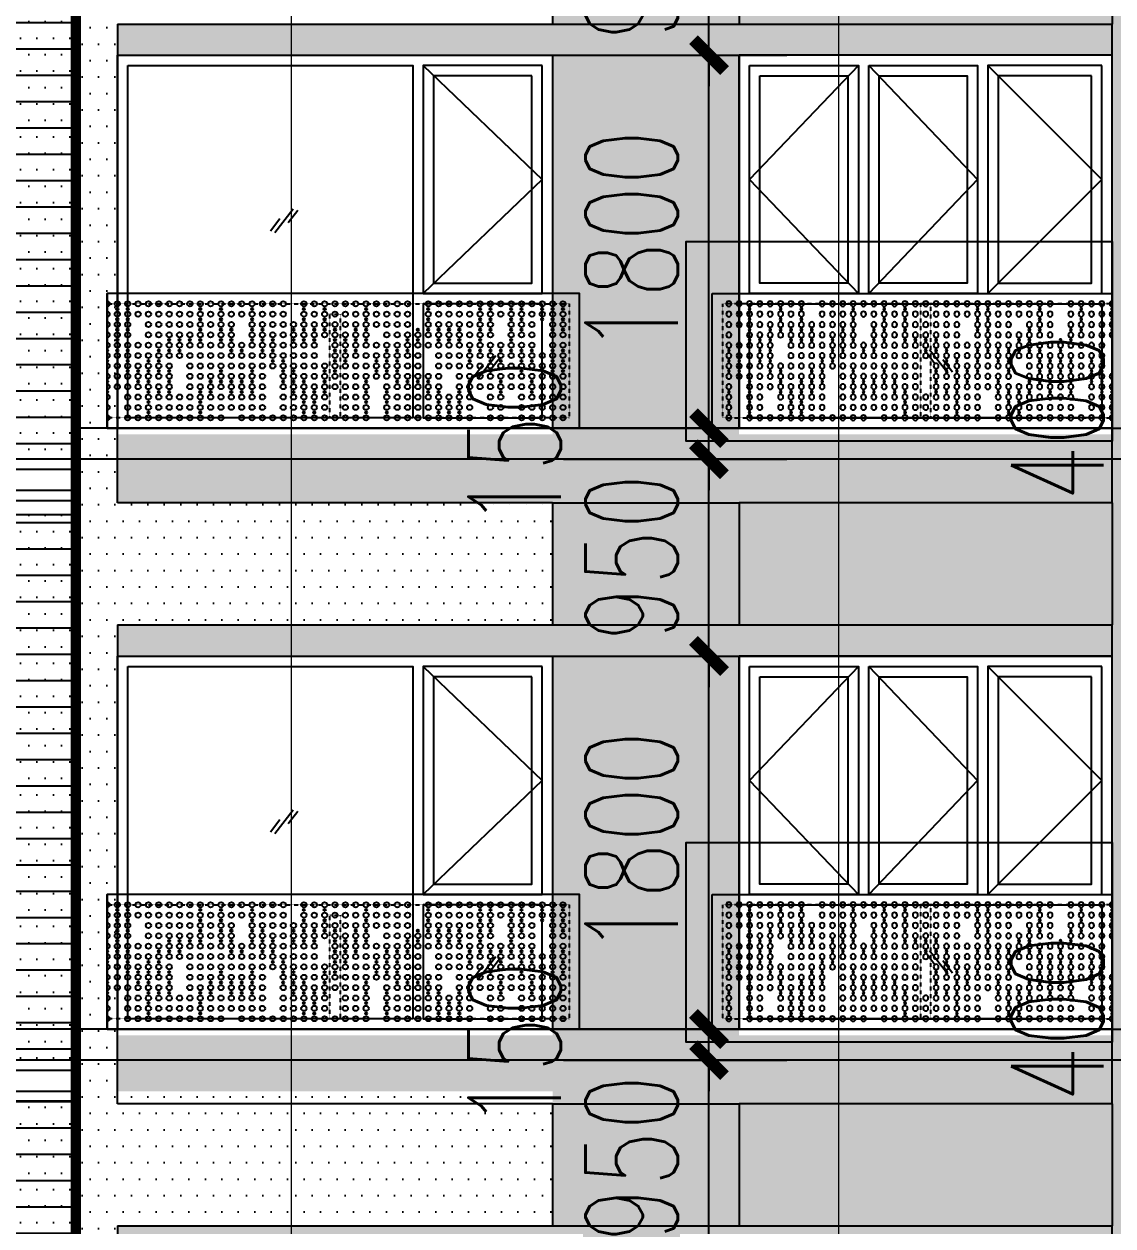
# Model space of a CAD drawing. Header units: millimetres. Extents: x 43 to 235305, y 0 to 139712.
# Drawn here: x 12810 to 18064, y 26008 to 31808 of the extents above; entities that cross this region are included whole.
import ezdxf
from ezdxf.xclip import XClip

# ---------------------------------------------------------------- set-up
doc = ezdxf.new("R2010")
doc.units = ezdxf.units.MM
doc.header["$XCLIPFRAME"] = 2
for name, pattern in [('CONTINOUS', [0]), ('DASH', [0.35, 0.25, -0.1]), ('DOTE', [2.42, 2, -0.2, 0.02, -0.2]), ('HIDDEN', [7.5, 5, -2.5])]:
    doc.linetypes.add(name, pattern=pattern)
for name, color, linetype in [('A-AXIS', 1, 'DOTE'), ('A-DRWD-DIMS', 144, 'Continuous'), ('A-ELEV-DRWD', 130, 'Continuous'), ('A-ELEV-LINE', 30, 'Continuous'), ('A-ELEV-LINE1', 33, 'Continuous'), ('A-ELEV-LINE2', 55, 'Continuous'), ('A-ELEV-OPEN', 253, 'Continuous'), ('A-ELEV-OUT2', 6, 'CONTINOUS'), ('A-ELEV-PATT', 55, 'Continuous'), ('A-ELEV-SHUT', 215, 'Continuous'), ('A-HATH', 8, 'Continuous'), ('A-HATH1', 251, 'Continuous'), ('A-WALL', 2, 'Continuous'), ('D-Hole', 8, 'HIDDEN'), ('DIM_IDEN', 3, 'Continuous'), ('Sun', 138, 'Continuous')]:
    doc.layers.add(name, color=color, linetype=linetype)
doc.styles.add('_TCH_DIM_T3', font='SIMPLEX', dxfattribs={"width": 0.705882, "bigfont": 'GBCBIG'})
doc.dimstyles.new('_TCH_ARCH&&150', dxfattribs={"dimtxt": 446.25, "dimasz": 150, "dimexe": 375, "dimexo": 450, "dimgap": 150, "dimtad": 1, "dimdec": 0, "dimzin": 0, "dimdsep": 46, "dimtxsty": '_TCH_DIM_T3', "dimblk": 'ARCHTICK', "dimcen": 0.09, "dimclrt": 7, "dimazin": 2, "dimtfac": 1, "dimtdec": 0, "dimtix": 1, "dimtmove": 2, "dimatfit": 3, "dimfxl": 1, "dimtolj": 1, "dimtzin": 0, "dimarcsym": 0})

# ---------------------------------------------------------------- blocks, each defined once
blk = doc.blocks.new('GGGG')
at = {"layer": 'A-ELEV-OPEN'}
for p, q in [((-176, -227), (0, 0)), ((-128, -96), (-220, -215)), ((-48, -132), (44, -12))]:
    blk.add_line(p, q, dxfattribs=at)
blk = doc.blocks.new('A$C26D120F1')
blk.add_circle((0, 0), 12.5)
blk = doc.blocks.new('A$C357E671F')
at = {"layer": 'D-Hole', "ltscale": 0.02}
blk.add_line((1055.1, 550), (1055.1, 150), dxfattribs=at)
at = {"layer": 'Sun'}
blk.add_lwpolyline([(2060, 600), (0, 600), (0, -50), (2060, -50)], close=True, dxfattribs=at)
at = {"layer": 'Sun', "color": 8, "linetype": 'DASH', "ltscale": 0.2}
for points in [[(50.1, 550), (2010.1, 550), (2010.1, 0), (50.1, 0)], [(1005.1, 550), (1055.1, 550), (1055.1, 0), (1005.1, 0)]]:
    blk.add_lwpolyline(points, close=True, dxfattribs=at)
at = {"layer": 'Sun'}
for centre in [(130, 525), (280, 525), (480, 525), (730, 525), (780, 525), (1130, 525), (1230, 525), (1380, 525), (1630, 525), (1730, 525), (1880, 525), (130, 475), (280, 475), (480, 475), (730, 475), (780, 475), (1130, 475), (1230, 475), (1380, 475), (1630, 475), (1730, 475), (1880, 475), (80, 425), (130, 425), (280, 425), (330, 425), (480, 425), (530, 425), (730, 425), (780, 425), (1130, 425), (1230, 425), (1280, 425), (1380, 425), (1430, 425), (1580, 425), (1630, 425), (1680, 425), (1730, 425), (1780, 425), (1880, 425), (80, 375), (330, 375), (380, 375), (530, 375), (580, 375), (730, 375), (980, 375), (1030, 375), (1080, 375), (1130, 375), (1230, 375), (1280, 375), (1380, 375), (1430, 375), (1480, 375), (1580, 375), (1630, 375), (1680, 375), (1780, 375), (1830, 375), (1880, 375), (80, 325), (380, 325), (480, 325), (530, 325), (580, 325), (630, 325), (680, 325), (730, 325), (780, 325), (930, 325), (980, 325), (1030, 325), (1280, 325), (1330, 325), (1430, 325), (1480, 325), (1780, 325), (1830, 325), (1980, 325), (80, 275), (180, 275), (230, 275), (330, 275), (380, 275), (430, 275), (480, 275), (630, 275), (680, 275), (780, 275), (880, 275), (930, 275), (1480, 275), (1530, 275), (1780, 275), (1830, 275), (1930, 275), (1980, 275), (180, 225), (180, 175), (230, 225), (230, 175), (330, 225), (330, 175), (380, 225), (430, 225), (430, 175), (480, 225), (480, 175), (530, 175), (630, 225), (680, 175), (780, 225), (830, 225), (830, 175), (880, 225), (880, 175), (930, 225), (980, 225), (980, 175), (1180, 175), (1230, 225), (1230, 175), (1280, 175), (1330, 175), (1380, 225), (1380, 175), (1530, 225), (1530, 175), (1580, 225), (1580, 175), (1630, 175), (1730, 225), (1730, 175), (1780, 225), (1880, 175), (1930, 225), (1980, 225), (130, 125), (180, 125), (330, 125), (430, 125), (530, 125), (580, 125), (630, 125), (680, 125), (880, 125), (930, 125), (980, 125), (1130, 125), (1180, 125), (1280, 125), (1330, 125), (1380, 125), (1580, 125), (1630, 125), (1680, 125), (1730, 125), (1880, 125), (1980, 125), (130, 75), (580, 75), (630, 75), (880, 75), (1130, 75), (1630, 75), (1680, 75), (1880, 75), (1980, 75), (130, 25), (580, 25), (630, 25), (880, 25), (1130, 25), (1630, 25), (1680, 25), (1880, 25), (1980, 25)]:
    blk.add_circle(centre, 5, dxfattribs=at)
for p in [(80, 550), (130, 550), (180, 550), (230, 550), (280, 550), (330, 550), (430, 550), (480, 550), (530, 550), (580, 550), (630, 550), (680, 550), (730, 550), (780, 550), (830, 550), (880, 550), (930, 550), (980, 550), (1030, 550), (1080, 550), (1130, 550), (1180, 550), (1230, 550), (1280, 550), (1330, 550), (1380, 550), (1430, 550), (1480, 550), (1530, 550), (1630, 550), (1680, 550), (1730, 550), (1780, 550), (1830, 550), (1880, 550), (1930, 550), (1980, 550), (80, 500), (130, 500), (180, 500), (230, 500), (280, 500), (330, 500), (430, 500), (480, 500), (530, 500), (580, 500), (630, 500), (680, 500), (730, 500), (780, 500), (830, 500), (880, 500), (930, 500), (980, 500), (1030, 500), (1080, 500), (1130, 500), (1180, 500), (1230, 500), (1280, 500), (1330, 500), (1380, 500), (1430, 500), (1480, 500), (1530, 500), (1630, 500), (1680, 500), (1730, 500), (1780, 500), (1830, 500), (1880, 500), (1930, 500), (1980, 500), (80, 450), (80, 400), (130, 450), (130, 400), (180, 450), (180, 400), (230, 450), (230, 400), (280, 450), (280, 400), (330, 450), (330, 400), (430, 450), (430, 400), (480, 450), (480, 400), (530, 450), (530, 400), (580, 400), (630, 450), (630, 400), (680, 450), (680, 400), (730, 450), (730, 400), (780, 450), (780, 400), (880, 450), (880, 400), (930, 450), (930, 400), (980, 450), (980, 400), (1030, 450), (1030, 400), (1080, 450), (1080, 400), (1130, 450), (1130, 400), (1180, 450), (1180, 400), (1230, 450), (1230, 400), (1280, 450), (1280, 400), (1380, 450), (1380, 400), (1430, 450), (1430, 400), (1480, 450), (1480, 400), (1530, 450), (1530, 400), (1580, 450), (1580, 400), (1630, 450), (1630, 400), (1680, 450), (1680, 400), (1730, 450), (1730, 400), (1780, 450), (1780, 400), (1830, 450), (1830, 400), (1880, 450), (1880, 400), (1930, 450), (1980, 450), (1980, 400), (80, 350), (180, 350), (230, 350), (280, 350), (330, 350), (380, 350), (430, 350), (480, 350), (530, 350), (580, 350), (630, 350), (680, 350), (730, 350), (780, 350), (830, 350), (880, 350), (930, 350), (980, 350), (1030, 350), (1080, 350), (1130, 350), (1180, 350), (1230, 350), (1280, 350), (1330, 350), (1380, 350), (1430, 350), (1480, 350), (1530, 350), (1580, 350), (1630, 350), (1680, 350), (1780, 350), (1830, 350), (1880, 350), (1930, 350), (1980, 350), (80, 300), (180, 300), (230, 300), (280, 300), (330, 300), (380, 300), (430, 300), (480, 300), (530, 300), (580, 300), (630, 300), (680, 300), (730, 300), (780, 300), (830, 300), (880, 300), (930, 300), (980, 300), (1030, 300), (1080, 300), (1130, 300), (1180, 300), (1230, 300), (1280, 300), (1330, 300), (1380, 300), (1430, 300), (1480, 300), (1530, 300), (1580, 300), (1630, 300), (1680, 300), (1780, 300), (1830, 300), (1880, 300), (1930, 300), (1980, 300), (80, 250), (180, 250), (230, 250), (280, 250), (330, 250), (380, 250), (430, 250), (480, 250), (530, 250), (630, 250), (680, 250), (730, 250), (780, 250), (830, 250), (880, 250), (930, 250), (980, 250), (1080, 250), (1130, 250), (1180, 250), (1230, 250), (1280, 250), (1330, 250), (1380, 250), (1430, 250), (1480, 250), (1530, 250), (1580, 250), (1630, 250), (1680, 250), (1730, 250), (1780, 250), (1830, 250), (1880, 250), (1930, 250), (1980, 250), (80, 200), (130, 200), (180, 200), (230, 200), (280, 200), (330, 200), (380, 200), (430, 200), (480, 200), (530, 200), (630, 200), (680, 200), (730, 200), (780, 200), (830, 200), (880, 200), (930, 200), (980, 200), (1080, 200), (1130, 200), (1180, 200), (1230, 200), (1280, 200), (1330, 200), (1380, 200), (1430, 200), (1530, 200), (1580, 200), (1630, 200), (1680, 200), (1730, 200), (1780, 200), (1830, 200), (1880, 200), (1930, 200), (1980, 200), (80, 150), (130, 150), (180, 150), (230, 150), (330, 150), (380, 150), (430, 150), (480, 150), (530, 150), (580, 150), (630, 150), (680, 150), (730, 150), (780, 150), (830, 150), (880, 150), (930, 150), (980, 150), (1080, 150), (1130, 150), (1180, 150), (1230, 150), (1280, 150), (1330, 150), (1380, 150), (1430, 150), (1530, 150), (1580, 150), (1630, 150), (1680, 150), (1730, 150), (1780, 150), (1830, 150), (1880, 150), (1980, 150), (80, 100), (80, 50), (130, 100), (130, 50), (180, 100), (180, 50), (230, 100), (230, 50), (330, 100), (330, 50), (380, 100), (380, 50), (430, 100), (430, 50), (480, 100), (480, 50), (530, 100), (530, 50), (580, 100), (580, 50), (630, 100), (630, 50), (680, 100), (680, 50), (780, 100), (780, 50), (830, 100), (830, 50), (880, 100), (880, 50), (930, 100), (930, 50), (980, 100), (980, 50), (1030, 100), (1030, 50), (1080, 100), (1080, 50), (1130, 100), (1130, 50), (1180, 100), (1180, 50), (1230, 100), (1230, 50), (1280, 100), (1280, 50), (1330, 100), (1330, 50), (1380, 100), (1380, 50), (1430, 100), (1430, 50), (1530, 100), (1530, 50), (1580, 100), (1580, 50), (1630, 100), (1630, 50), (1680, 100), (1680, 50), (1730, 100), (1730, 50), (1830, 100), (1830, 50), (1880, 100), (1880, 50), (1980, 100), (1980, 50), (80, 0), (130, 0), (180, 0), (230, 0), (280, 0), (330, 0), (380, 0), (430, 0), (480, 0), (530, 0), (580, 0), (630, 0), (680, 0), (780, 0), (830, 0), (880, 0), (930, 0), (980, 0), (1030, 0), (1080, 0), (1130, 0), (1180, 0), (1230, 0), (1330, 0), (1380, 0), (1430, 0), (1480, 0), (1530, 0), (1580, 0), (1630, 0), (1680, 0), (1730, 0), (1780, 0), (1830, 0), (1880, 0), (1980, 0)]:
    blk.add_blockref('A$C26D120F1', p, dxfattribs=at)
blk = doc.blocks.new('A$C55CC3E66')
at = {"layer": 'A-ELEV-DRWD'}
for points in [[(50, 1750), (575, 1750), (575, 650), (50, 650)], [(625, 1750), (1150, 1750), (1150, 650), (625, 650)], [(1750, 1750), (1200, 1750), (1200, 650), (1750, 650)], [(100, 1700), (525, 1700), (525, 700), (100, 700)], [(675, 1700), (1100, 1700), (1100, 700), (675, 700)], [(1700, 1700), (1250, 1700), (1250, 700), (1700, 700)], [(1445.3, 50), (50, 50), (50, 600), (1750, 600), (1750, 50), (50, 50)]]:
    blk.add_lwpolyline(points, close=True, dxfattribs=at)
at = {"layer": 'A-ELEV-LINE1'}
blk.add_lwpolyline([(1800, 1800), (0, 1800), (0, 0), (1800, 0)], close=True, dxfattribs=at)
at = {"layer": 'A-ELEV-OPEN'}
for points in [[(575, 1750), (50, 1200), (575, 650)], [(625, 1750), (1150, 1200), (625, 650)], [(1200, 1750), (1750, 1200), (1200, 650)]]:
    blk.add_lwpolyline(points, dxfattribs=at)
at = {"layer": 'A-ELEV-OPEN', "extrusion": (0, 0, -1), "xscale": 0.5, "yscale": 0.5, "zscale": -0.5}
blk.add_blockref('GGGG', (-918.8, 378.4), dxfattribs=at)
at = {"layer": 'Sun'}
ref = blk.add_blockref('A$C357E671F', (1930, 50), dxfattribs=dict(at, xscale=-1))
XClip(ref).set_block_clipping_path([(129.9999998932, -113.4941223932), (2185.24646387, 850.0000000148)])
blk = doc.blocks.new('A$C6C3206BB')
at = {"layer": 'Sun'}
blk.add_lwpolyline([(2960, 600), (0, 600), (0, -50), (2960, -50)], close=True, dxfattribs=at)
at = {"layer": 'Sun', "color": 8, "linetype": 'DASH', "ltscale": 0.2}
for points in [[(50.1, 550), (2910.1, 550), (2910.1, 0), (50.1, 0)], [(1755, 500), (1805, 500), (1805, 0), (1755, 0)]]:
    blk.add_lwpolyline(points, close=True, dxfattribs=at)
at = {"layer": 'Sun'}
for centre in [(130, 525), (280, 525), (480, 525), (730, 525), (780, 525), (1130, 525), (1230, 525), (1380, 525), (1630, 525), (1730, 525), (1930, 525), (2230, 525), (2480, 525), (2530, 525), (2630, 525), (2680, 525), (2780, 525), (2830, 525), (2880, 525), (130, 475), (280, 475), (480, 475), (730, 475), (780, 475), (1130, 475), (1230, 475), (1380, 475), (1630, 475), (1730, 475), (1930, 475), (2230, 475), (2480, 475), (2530, 475), (2630, 475), (2680, 475), (2780, 475), (2830, 475), (2880, 475), (80, 425), (130, 425), (280, 425), (330, 425), (480, 425), (530, 425), (730, 425), (780, 425), (1130, 425), (1230, 425), (1280, 425), (1380, 425), (1430, 425), (1580, 425), (1630, 425), (1680, 425), (1730, 425), (1780, 425), (1880, 425), (1930, 425), (2180, 425), (2230, 425), (2280, 425), (2330, 425), (2380, 425), (2480, 425), (2530, 425), (2630, 425), (2680, 425), (2830, 425), (2880, 425), (80, 375), (330, 375), (380, 375), (530, 375), (580, 375), (730, 375), (980, 375), (1030, 375), (1080, 375), (1130, 375), (1230, 375), (1280, 375), (1380, 375), (1430, 375), (1480, 375), (1580, 375), (1630, 375), (1680, 375), (1780, 375), (1830, 375), (1880, 375), (1930, 375), (2130, 375), (2180, 375), (2280, 375), (2330, 375), (2380, 375), (2480, 375), (2630, 375), (80, 325), (380, 325), (480, 325), (530, 325), (580, 325), (630, 325), (680, 325), (730, 325), (780, 325), (930, 325), (980, 325), (1030, 325), (1280, 325), (1330, 325), (1430, 325), (1480, 325), (1780, 325), (1830, 325), (1880, 325), (2030, 325), (2080, 325), (2130, 325), (2430, 325), (2480, 325), (2530, 325), (2580, 325), (2630, 325), (2680, 325), (2730, 325), (2830, 325), (2880, 325), (180, 275), (230, 275), (330, 275), (380, 275), (430, 275), (480, 275), (630, 275), (680, 275), (780, 275), (880, 275), (930, 275), (1480, 275), (1530, 275), (1780, 275), (1830, 275), (1980, 275), (2030, 275), (2080, 275), (2430, 275), (2530, 275), (2580, 275), (2680, 275), (2730, 275), (2830, 275), (2880, 275), (180, 225), (180, 175), (230, 225), (230, 175), (330, 225), (330, 175), (380, 225), (430, 225), (430, 175), (480, 225), (480, 175), (530, 175), (630, 225), (680, 175), (780, 225), (830, 225), (830, 175), (880, 225), (880, 175), (930, 225), (980, 225), (980, 175), (1180, 175), (1230, 225), (1230, 175), (1280, 175), (1330, 175), (1380, 225), (1380, 175), (1530, 225), (1530, 175), (1580, 225), (1580, 175), (1630, 175), (1730, 225), (1730, 175), (1780, 225), (1930, 175), (1980, 225), (2030, 225), (2080, 225), (2080, 175), (2130, 175), (2180, 175), (2230, 175), (2430, 175), (2530, 225), (2580, 175), (2680, 225), (2730, 175), (2830, 225), (2880, 225), (130, 125), (180, 125), (330, 125), (430, 125), (530, 125), (580, 125), (630, 125), (680, 125), (880, 125), (930, 125), (980, 125), (1130, 125), (1180, 125), (1280, 125), (1330, 125), (1380, 125), (1580, 125), (1630, 125), (1680, 125), (1730, 125), (1930, 125), (2030, 125), (2230, 125), (2280, 125), (2380, 125), (2430, 125), (2580, 125), (2730, 125), (130, 75), (580, 75), (630, 75), (880, 75), (1130, 75), (1630, 75), (1680, 75), (1930, 75), (2030, 75), (2280, 75), (2330, 75), (2380, 75), (130, 25), (580, 25), (630, 25), (880, 25), (1130, 25), (1630, 25), (1680, 25), (1930, 25), (2030, 25), (2280, 25), (2330, 25), (2380, 25)]:
    blk.add_circle(centre, 5, dxfattribs=at)
for p in [(80, 550), (130, 550), (180, 550), (230, 550), (280, 550), (330, 550), (430, 550), (480, 550), (530, 550), (580, 550), (630, 550), (680, 550), (730, 550), (780, 550), (830, 550), (880, 550), (930, 550), (980, 550), (1030, 550), (1080, 550), (1130, 550), (1180, 550), (1230, 550), (1280, 550), (1330, 550), (1380, 550), (1430, 550), (1480, 550), (1530, 550), (1630, 550), (1680, 550), (1730, 550), (1780, 550), (1830, 550), (1880, 550), (1930, 550), (1980, 550), (2030, 550), (2080, 550), (2130, 550), (2230, 550), (2280, 550), (2330, 550), (2380, 550), (2430, 550), (2480, 550), (2530, 550), (2580, 550), (2630, 550), (2680, 550), (2730, 550), (2780, 550), (2830, 550), (2880, 550), (80, 500), (130, 500), (180, 500), (230, 500), (280, 500), (330, 500), (430, 500), (480, 500), (530, 500), (580, 500), (630, 500), (680, 500), (730, 500), (780, 500), (830, 500), (880, 500), (930, 500), (980, 500), (1030, 500), (1080, 500), (1130, 500), (1180, 500), (1230, 500), (1280, 500), (1330, 500), (1380, 500), (1430, 500), (1480, 500), (1530, 500), (1630, 500), (1680, 500), (1730, 500), (1780, 500), (1830, 500), (1880, 500), (1930, 500), (1980, 500), (2030, 500), (2080, 500), (2130, 500), (2230, 500), (2280, 500), (2330, 500), (2380, 500), (2430, 500), (2480, 500), (2530, 500), (2580, 500), (2630, 500), (2680, 500), (2730, 500), (2780, 500), (2830, 500), (2880, 500), (80, 450), (80, 400), (130, 450), (130, 400), (180, 450), (180, 400), (230, 450), (230, 400), (280, 450), (280, 400), (330, 450), (330, 400), (430, 450), (430, 400), (480, 450), (480, 400), (530, 450), (530, 400), (580, 400), (630, 450), (630, 400), (680, 450), (680, 400), (730, 450), (730, 400), (780, 450), (780, 400), (880, 450), (880, 400), (930, 450), (930, 400), (980, 450), (980, 400), (1030, 450), (1030, 400), (1080, 450), (1080, 400), (1130, 450), (1130, 400), (1180, 450), (1180, 400), (1230, 450), (1230, 400), (1280, 450), (1280, 400), (1380, 450), (1380, 400), (1430, 450), (1430, 400), (1480, 450), (1480, 400), (1530, 450), (1530, 400), (1580, 450), (1580, 400), (1630, 450), (1630, 400), (1680, 450), (1680, 400), (1730, 450), (1730, 400), (1780, 450), (1780, 400), (1830, 450), (1830, 400), (1880, 450), (1880, 400), (1930, 450), (1930, 400), (1980, 450), (2030, 450), (2030, 400), (2080, 450), (2080, 400), (2130, 450), (2130, 400), (2180, 400), (2230, 450), (2230, 400), (2280, 450), (2280, 400), (2330, 450), (2330, 400), (2380, 450), (2380, 400), (2430, 450), (2430, 400), (2480, 450), (2480, 400), (2530, 450), (2530, 400), (2630, 450), (2630, 400), (2680, 450), (2680, 400), (2730, 450), (2730, 400), (2830, 450), (2830, 400), (2880, 450), (2880, 400), (80, 350), (180, 350), (230, 350), (280, 350), (330, 350), (380, 350), (430, 350), (480, 350), (530, 350), (580, 350), (630, 350), (680, 350), (730, 350), (780, 350), (830, 350), (880, 350), (930, 350), (980, 350), (1030, 350), (1080, 350), (1130, 350), (1180, 350), (1230, 350), (1280, 350), (1330, 350), (1380, 350), (1430, 350), (1480, 350), (1530, 350), (1580, 350), (1630, 350), (1680, 350), (1780, 350), (1830, 350), (1880, 350), (1930, 350), (1980, 350), (2030, 350), (2080, 350), (2130, 350), (2180, 350), (2230, 350), (2280, 350), (2330, 350), (2380, 350), (2430, 350), (2480, 350), (2530, 350), (2580, 350), (2630, 350), (2680, 350), (2730, 350), (2830, 350), (2880, 350), (80, 300), (180, 300), (230, 300), (280, 300), (330, 300), (380, 300), (430, 300), (480, 300), (530, 300), (580, 300), (630, 300), (680, 300), (730, 300), (780, 300), (830, 300), (880, 300), (930, 300), (980, 300), (1030, 300), (1080, 300), (1130, 300), (1180, 300), (1230, 300), (1280, 300), (1330, 300), (1380, 300), (1430, 300), (1480, 300), (1530, 300), (1580, 300), (1630, 300), (1680, 300), (1780, 300), (1830, 300), (1880, 300), (1930, 300), (1980, 300), (2030, 300), (2080, 300), (2130, 300), (2180, 300), (2280, 300), (2330, 300), (2380, 300), (2430, 300), (2480, 300), (2530, 300), (2580, 300), (2630, 300), (2680, 300), (2730, 300), (2780, 300), (2830, 300), (2880, 300), (80, 250), (180, 250), (230, 250), (280, 250), (330, 250), (380, 250), (430, 250), (480, 250), (530, 250), (630, 250), (680, 250), (730, 250), (780, 250), (830, 250), (880, 250), (930, 250), (980, 250), (1080, 250), (1130, 250), (1180, 250), (1230, 250), (1280, 250), (1330, 250), (1380, 250), (1430, 250), (1480, 250), (1530, 250), (1580, 250), (1630, 250), (1680, 250), (1730, 250), (1780, 250), (1830, 250), (1880, 250), (1930, 250), (1980, 250), (2030, 250), (2080, 250), (2130, 250), (2180, 250), (2280, 250), (2330, 250), (2380, 250), (2430, 250), (2480, 250), (2530, 250), (2580, 250), (2630, 250), (2680, 250), (2730, 250), (2780, 250), (2830, 250), (2880, 250), (80, 200), (130, 200), (180, 200), (230, 200), (280, 200), (330, 200), (380, 200), (430, 200), (480, 200), (530, 200), (630, 200), (680, 200), (730, 200), (780, 200), (830, 200), (880, 200), (930, 200), (980, 200), (1080, 200), (1130, 200), (1180, 200), (1230, 200), (1280, 200), (1330, 200), (1380, 200), (1430, 200), (1530, 200), (1580, 200), (1630, 200), (1680, 200), (1730, 200), (1780, 200), (1830, 200), (1880, 200), (1930, 200), (1980, 200), (2030, 200), (2080, 200), (2130, 200), (2180, 200), (2230, 200), (2280, 200), (2380, 200), (2430, 200), (2480, 200), (2530, 200), (2580, 200), (2630, 200), (2680, 200), (2730, 200), (2780, 200), (2830, 200), (2880, 200), (80, 150), (130, 150), (180, 150), (230, 150), (330, 150), (380, 150), (430, 150), (480, 150), (530, 150), (580, 150), (630, 150), (680, 150), (730, 150), (780, 150), (830, 150), (880, 150), (930, 150), (980, 150), (1080, 150), (1130, 150), (1180, 150), (1230, 150), (1280, 150), (1330, 150), (1380, 150), (1430, 150), (1530, 150), (1580, 150), (1630, 150), (1680, 150), (1730, 150), (1780, 150), (1830, 150), (1880, 150), (1930, 150), (2030, 150), (2080, 150), (2130, 150), (2180, 150), (2230, 150), (2280, 150), (2380, 150), (2430, 150), (2480, 150), (2530, 150), (2580, 150), (2630, 150), (2680, 150), (2730, 150), (2780, 150), (2830, 150), (2880, 150), (80, 100), (80, 50), (130, 100), (130, 50), (180, 100), (180, 50), (230, 100), (230, 50), (330, 100), (330, 50), (380, 100), (380, 50), (430, 100), (430, 50), (480, 100), (480, 50), (530, 100), (530, 50), (580, 100), (580, 50), (630, 100), (630, 50), (680, 100), (680, 50), (780, 100), (780, 50), (830, 100), (830, 50), (880, 100), (880, 50), (930, 100), (930, 50), (980, 100), (980, 50), (1030, 100), (1030, 50), (1080, 100), (1080, 50), (1130, 100), (1130, 50), (1180, 100), (1180, 50), (1230, 100), (1230, 50), (1280, 100), (1280, 50), (1330, 100), (1330, 50), (1380, 100), (1380, 50), (1430, 100), (1430, 50), (1530, 100), (1530, 50), (1580, 100), (1580, 50), (1630, 100), (1630, 50), (1680, 100), (1680, 50), (1730, 100), (1730, 50), (1830, 100), (1830, 50), (1880, 100), (1880, 50), (1930, 100), (1930, 50), (2030, 100), (2030, 50), (2080, 100), (2080, 50), (2130, 100), (2130, 50), (2180, 100), (2180, 50), (2230, 100), (2230, 50), (2280, 100), (2280, 50), (2330, 100), (2330, 50), (2380, 100), (2380, 50), (2430, 100), (2430, 50), (2530, 100), (2530, 50), (2580, 100), (2580, 50), (2680, 100), (2680, 50), (2730, 100), (2730, 50), (2780, 100), (2780, 50), (2830, 100), (2830, 50), (2880, 100), (2880, 50), (80, 0), (130, 0), (180, 0), (230, 0), (280, 0), (330, 0), (380, 0), (430, 0), (480, 0), (530, 0), (580, 0), (630, 0), (680, 0), (780, 0), (830, 0), (880, 0), (930, 0), (980, 0), (1030, 0), (1080, 0), (1130, 0), (1180, 0), (1230, 0), (1330, 0), (1380, 0), (1430, 0), (1480, 0), (1530, 0), (1580, 0), (1630, 0), (1680, 0), (1730, 0), (1780, 0), (1830, 0), (1880, 0), (1930, 0), (2030, 0), (2080, 0), (2130, 0), (2180, 0), (2230, 0), (2280, 0), (2330, 0), (2380, 0), (2430, 0), (2530, 0), (2580, 0), (2680, 0), (2730, 0), (2780, 0), (2830, 0), (2880, 0)]:
    blk.add_blockref('A$C26D120F1', p, dxfattribs=at)
blk = doc.blocks.new('A$C7D33379A')
at = {"layer": 'A-ELEV-PATT'}
h = blk.add_hatch(dxfattribs=at)
h.set_pattern_fill('ANSI31', color=256, scale=80, angle=135, style=0)
h.set_pattern_definition([(180, (-95821.56, 78043.16), (-2e-14, -127), [])])
h.paths.add_polyline_path([(-450, 3450), (750, 3450), (750, 750), (-450, 750)])
at = {"layer": 'A-HATH'}
h = blk.add_hatch(dxfattribs=at)
h.set_pattern_fill('DOTS', color=256, scale=50, style=0)
h.set_pattern_definition([(180, (214008.635, -339417.31), (-39.6875, 79.375), [0, -79.375])])
h.paths.add_polyline_path([(-450, 3450), (750, 3450), (750, 750), (-450, 750)])
at = {"layer": 'A-ELEV-LINE'}
blk.add_lwpolyline([(800, 700), (-1050, 700), (-1050, 600), (800, 600)], close=True, dxfattribs=at)
at = {"layer": 'A-ELEV-SHUT'}
for points in [[(-500, 3500), (800, 3500), (800, 700), (-500, 700)], [(-450, 3450), (750, 3450), (750, 750), (-450, 750)]]:
    blk.add_lwpolyline(points, close=True, dxfattribs=at)
blk = doc.blocks.new('A$C33016C81')
at = {"layer": 'A-HATH1'}
h = blk.add_hatch(dxfattribs=at)
h.set_pattern_fill('DOTS', color=256, scale=50, style=0)
h.set_pattern_definition([(7e-15, (4200, 120), (39.6875, 79.375), [0, -79.375])])
h.paths.add_polyline_path([(6500, 5590), (4400, 5590), (4400, 5920), (4200, 5920), (4200, 120), (4400, 120), (4400, 150), (4400, 1950), (4400, 2100), (6500, 2100), (6500, 2750), (4400, 2750), (4400, 3050), (4400, 4850), (4400, 5000), (6500, 5000)])
h = blk.add_hatch(dxfattribs=at)
h.set_pattern_fill('DOTS', color=256, scale=50, style=0)
h.set_pattern_definition([(7e-15, (4400, 150), (39.6875, 79.375), [0, -79.375])])
h.paths.add_polyline_path([(9200, 5920), (7400, 5920), (7400, 5950), (6500, 5950), (6500, 5920), (4400, 5920), (4400, 5590), (6500, 5590), (7400, 5590), (9200, 5590)])
h.paths.add_polyline_path([(7400, 5590), (6500, 5590), (6500, 5000), (7400, 5000)])
h.paths.add_polyline_path([(9200, 5590), (7400, 5590), (7400, 5000), (9200, 5000)])
h.paths.add_polyline_path([(9200, 5000), (7400, 5000), (6500, 5000), (4400, 5000), (4400, 4850), (6500, 4850), (7400, 4850), (9200, 4850)])
h.paths.add_polyline_path([(7400, 4850), (6500, 4850), (6500, 3050), (7400, 3050)])
h.paths.add_polyline_path([(9200, 3020), (7400, 3020), (7400, 3050), (6500, 3050), (6500, 3020), (4400, 3020), (4400, 2750), (6500, 2750), (7400, 2750), (9200, 2750)])
h.paths.add_polyline_path([(7400, 2750), (6500, 2750), (6500, 2100), (7400, 2100)])
h.paths.add_polyline_path([(9200, 2100), (7400, 2100), (6500, 2100), (4400, 2100), (4400, 1950), (6500, 1950), (7400, 1950), (9200, 1950)])
h.paths.add_polyline_path([(9200, 2750), (7400, 2750), (7400, 2100), (9200, 2100)])
h.paths.add_polyline_path([(10200, 5650), (10200, 5750), (10200, 5950), (10000, 5950), (9200, 5950), (9200, 5800), (9200, 5590), (9200, 5000), (9200, 4850), (9200, 3050), (10200, 3050)])
h.paths.add_polyline_path([(10200, 3050), (9200, 3050), (9200, 3020), (9200, 2750), (9200, 2100), (9200, 1950), (9200, 150), (10200, 150)])
h.paths.add_polyline_path([(7400, 1950), (6500, 1950), (6500, 150), (7400, 150)])
at = {"layer": 'A-ELEV-DRWD'}
for points in [[(4450, 4800), (5825, 4800), (5825, 3100), (4450, 3100)], [(6450, 4800), (5875, 4800), (5875, 3700), (6450, 3700)], [(6400, 4750), (5925, 4750), (5925, 3750), (6400, 3750)], [(6450, 3650), (5875, 3650), (5875, 3100), (6450, 3100)], [(4450, 1900), (5825, 1900), (5825, 200), (4450, 200)], [(6450, 1900), (5875, 1900), (5875, 800), (6450, 800)], [(6400, 1850), (5925, 1850), (5925, 850), (6400, 850)], [(6450, 750), (5875, 750), (5875, 200), (6450, 200)]]:
    blk.add_lwpolyline(points, close=True, dxfattribs=at)
at = {"layer": 'A-ELEV-LINE1'}
for p, q in [((4400, 5590), (4400, 5950)), ((4200, 5800), (4200, 0)), ((6500, 5590), (4400, 5590)), ((6500, 5590), (6500, 5000)), ((9200, 5590), (7400, 5590)), ((7400, 5590), (7400, 5000)), ((9200, 5590), (9200, 5000)), ((4400, 5000), (6500, 5000)), ((4400, 5000), (4400, 4850)), ((7400, 5000), (9200, 5000)), ((4400, 4850), (4400, 3050)), ((6500, 4850), (6500, 3050)), ((7400, 3050), (7400, 4850)), ((7400, 4850), (9200, 4850)), ((4400, 2690), (4400, 3050)), ((6500, 2690), (4400, 2690)), ((6500, 2690), (6500, 2100)), ((9200, 2690), (7400, 2690)), ((7400, 2690), (7400, 2100)), ((9200, 2690), (9200, 2100)), ((4400, 2100), (6500, 2100)), ((4400, 2100), (4400, 1950)), ((7400, 2100), (9200, 2100)), ((4400, 1950), (4400, 150)), ((6500, 1950), (6500, 150)), ((7400, 150), (7400, 1950))]:
    blk.add_line(p, q, dxfattribs=at)
for points in [[(4400, 4850), (6500, 4850), (6500, 3050), (4400, 3050)], [(4400, 1950), (6500, 1950), (6500, 150), (4400, 150)]]:
    blk.add_lwpolyline(points, close=True, dxfattribs=at)
at = {"layer": 'A-ELEV-LINE2'}
for p, q in [((9200, 5590), (9200, 5950)), ((6500, 5590), (7400, 5590)), ((6500, 5000), (7400, 5000)), ((9200, 4850), (9200, 5000)), ((6500, 4850), (7400, 4850)), ((4400, 3050), (4200, 3050)), ((7400, 3050), (6500, 3050)), ((9200, 3050), (10200, 3050)), ((9200, 2690), (9200, 3050)), ((6500, 2690), (7400, 2690)), ((6500, 2100), (7400, 2100)), ((9200, 1950), (9200, 2100)), ((6500, 1950), (7400, 1950)), ((4400, 150), (4200, 150)), ((7400, 150), (6500, 150)), ((9200, 150), (10200, 150))]:
    blk.add_line(p, q, dxfattribs=at)
at = {"layer": 'A-ELEV-OPEN'}
for points in [[(5875, 4800), (6450, 4250), (5875, 3700)], [(5875, 1900), (6450, 1350), (5875, 800)]]:
    blk.add_lwpolyline(points, dxfattribs=at)
at = {"layer": 'Sun'}
for points in [[(4350, 3050), (4350, 3700)], [(4350, 150), (4350, 800)]]:
    blk.add_lwpolyline(points, dxfattribs=at)
at = {"extrusion": (0, 0, -1), "xscale": -1, "zscale": -1}
for p in [(-7400, 3050), (-7400, 150)]:
    blk.add_blockref('A$C55CC3E66', p, dxfattribs=at)
at = {"layer": 'A-ELEV-DRWD', "xscale": 0.5, "yscale": 0.5, "zscale": 0.5}
for p in [(5248.1, 4108), (5248.1, 1208)]:
    blk.add_blockref('GGGG', p, dxfattribs=at)
at = {"layer": 'A-ELEV-OPEN', "xscale": 0.5, "yscale": 0.5, "zscale": 0.5}
for p in [(6226, 3400.7), (6226, 500.7)]:
    blk.add_blockref('GGGG', p, dxfattribs=at)
at = {"layer": 'A-WALL'}
ref = blk.add_blockref('A$C7D33379A', (3600, 2150), dxfattribs=at)
XClip(ref).set_block_clipping_path([(-1717.5663260584, 554.1908942305), (599.9985664183, 3649.999116658)])
ref = blk.add_blockref('A$C7D33379A', (3600, -750), dxfattribs=at)
XClip(ref).set_block_clipping_path([(-1323.3989261346, 483.3645862369), (599.9985664184, 3799.9996316738)])
at = {"layer": 'Sun'}
ref = blk.add_blockref('A$C6C3206BB', (3670, 3100), dxfattribs=at)
XClip(ref).set_block_clipping_path([(680.0000000717, -50), (2960, 600)])
ref = blk.add_blockref('A$C6C3206BB', (3670, 200), dxfattribs=at)
XClip(ref).set_block_clipping_path([(680.0000000717, -50), (2960, 600)])
blk = doc.blocks.new('_ArchTick')
at = {"color": 0, "linetype": 'ByBlock', "const_width": 0.4}
blk.add_lwpolyline([(-0.5, -0.5), (0.5, 0.5)], dxfattribs=at)
blk = doc.blocks.new('*D2524')
at = {"layer": 'A-DRWD-DIMS', "color": 0, "lineweight": -2, "transparency": 16777216}
for p, q in [((19661.4, 30108), (18358.5, 30108)), ((18733.5, 29708), (18733.5, 30108)), ((19661.4, 29708), (18358.5, 29708))]:
    blk.add_line(p, q, dxfattribs=at)
at = {"layer": 'Defpoints', "color": 0, "transparency": 16777216}
for p in [(18733.5, 30108), (20111.4, 30108), (20111.4, 29708)]:
    blk.add_point(p, dxfattribs=at)
at = {"layer": 'A-DRWD-DIMS', "color": 0, "lineweight": -2, "transparency": 16777216, "xscale": 150, "yscale": 150, "zscale": 150}
for p, rotation in [((18733.5, 30108), 90), ((18733.5, 29708), 270)]:
    blk.add_blockref('_ArchTick', p, dxfattribs=dict(at, rotation=rotation))
at = {"layer": 'A-DRWD-DIMS', "color": 7, "lineweight": 0, "transparency": 16777216, "insert": (17796, 29908), "char_height": 446.25, "attachment_point": 5, "rotation": 90, "style": '_TCH_DIM_T3'}
blk.add_mtext('\\A1;400', dxfattribs=at)
blk = doc.blocks.new('*D2527')
at = {"layer": 'A-DRWD-DIMS', "color": 0, "lineweight": -2, "transparency": 16777216}
for p, q in [((19661.4, 27208), (18358.5, 27208)), ((18733.5, 26808), (18733.5, 27208)), ((19661.4, 26808), (18358.5, 26808))]:
    blk.add_line(p, q, dxfattribs=at)
at = {"layer": 'Defpoints', "color": 0, "transparency": 16777216}
for p in [(18733.5, 27208), (20111.4, 27208), (20111.4, 26808)]:
    blk.add_point(p, dxfattribs=at)
at = {"layer": 'A-DRWD-DIMS', "color": 0, "lineweight": -2, "transparency": 16777216, "xscale": 150, "yscale": 150, "zscale": 150}
for p, rotation in [((18733.5, 27208), 90), ((18733.5, 26808), 270)]:
    blk.add_blockref('_ArchTick', p, dxfattribs=dict(at, rotation=rotation))
at = {"layer": 'A-DRWD-DIMS', "color": 7, "lineweight": 0, "transparency": 16777216, "insert": (17796, 27008), "char_height": 446.25, "attachment_point": 5, "rotation": 90, "style": '_TCH_DIM_T3'}
blk.add_mtext('\\A1;400', dxfattribs=at)
blk = doc.blocks.new('*D2879')
at = {"layer": 'A-DRWD-DIMS', "color": 0, "lineweight": -2, "transparency": 16777216}
for p, q in [((16115.1, 32608), (16115.1, 32758)), ((15413.4, 32608), (16490.1, 32608)), ((16115.1, 31658), (16115.1, 32608)), ((15413.4, 31658), (16490.1, 31658)), ((16115.1, 31658), (16115.1, 31508))]:
    blk.add_line(p, q, dxfattribs=at)
at = {"layer": 'Defpoints', "color": 0, "transparency": 16777216}
for p in [(14963.4, 32608), (16115.1, 32608), (14963.4, 31658)]:
    blk.add_point(p, dxfattribs=at)
at = {"layer": 'A-DRWD-DIMS', "color": 0, "lineweight": -2, "transparency": 16777216, "xscale": 150, "yscale": 150, "zscale": 150}
for p, rotation in [((16115.1, 32608), 270), ((16115.1, 31658), 90)]:
    blk.add_blockref('_ArchTick', p, dxfattribs=dict(at, rotation=rotation))
at = {"layer": 'A-DRWD-DIMS', "color": 7, "lineweight": 0, "transparency": 16777216, "insert": (15742, 32133), "char_height": 446.25, "attachment_point": 5, "rotation": 90, "style": '_TCH_DIM_T3'}
blk.add_mtext('\\A1;950', dxfattribs=at)
blk = doc.blocks.new('*D2880')
at = {"layer": 'A-DRWD-DIMS', "color": 0, "lineweight": -2, "transparency": 16777216}
for p, q in [((15413.4, 31658), (16490.1, 31658)), ((16115.1, 29858), (16115.1, 31658)), ((15413.4, 29858), (16490.1, 29858))]:
    blk.add_line(p, q, dxfattribs=at)
at = {"layer": 'Defpoints', "color": 0, "transparency": 16777216}
for p in [(14963.4, 31658), (16115.1, 31658), (14963.4, 29858)]:
    blk.add_point(p, dxfattribs=at)
at = {"layer": 'A-DRWD-DIMS', "color": 0, "lineweight": -2, "transparency": 16777216, "xscale": 150, "yscale": 150, "zscale": 150}
for p, rotation in [((16115.1, 31658), 90), ((16115.1, 29858), 270)]:
    blk.add_blockref('_ArchTick', p, dxfattribs=dict(at, rotation=rotation))
at = {"layer": 'A-DRWD-DIMS', "color": 7, "lineweight": 0, "transparency": 16777216, "insert": (15742, 30758), "char_height": 446.25, "attachment_point": 5, "rotation": 90, "style": '_TCH_DIM_T3'}
blk.add_mtext('\\A1;1800', dxfattribs=at)
blk = doc.blocks.new('*D2881')
at = {"layer": 'A-DRWD-DIMS', "color": 0, "lineweight": -2, "transparency": 16777216}
for p, q in [((16115.1, 29858), (16115.1, 30008)), ((15413.4, 29858), (16490.1, 29858)), ((16115.1, 29708), (16115.1, 29858)), ((15413.4, 29708), (16490.1, 29708)), ((16115.1, 29708), (16115.1, 29558))]:
    blk.add_line(p, q, dxfattribs=at)
at = {"layer": 'Defpoints', "color": 0, "transparency": 16777216}
for p in [(14963.4, 29858), (16115.1, 29858), (14963.4, 29708)]:
    blk.add_point(p, dxfattribs=at)
at = {"layer": 'A-DRWD-DIMS', "color": 0, "lineweight": -2, "transparency": 16777216, "xscale": 150, "yscale": 150, "zscale": 150}
for p, rotation in [((16115.1, 29858), 270), ((16115.1, 29708), 90)]:
    blk.add_blockref('_ArchTick', p, dxfattribs=dict(at, rotation=rotation))
at = {"layer": 'A-DRWD-DIMS', "color": 7, "lineweight": 0, "transparency": 16777216, "insert": (15177.6, 29783), "char_height": 446.25, "attachment_point": 5, "rotation": 90, "style": '_TCH_DIM_T3'}
blk.add_mtext('\\A1;150', dxfattribs=at)
blk = doc.blocks.new('*D2882')
at = {"layer": 'A-DRWD-DIMS', "color": 0, "lineweight": -2, "transparency": 16777216}
for p, q in [((16115.1, 29708), (16115.1, 29858)), ((15413.4, 29708), (16490.1, 29708)), ((16115.1, 28758), (16115.1, 29708)), ((15413.4, 28758), (16490.1, 28758)), ((16115.1, 28758), (16115.1, 28608))]:
    blk.add_line(p, q, dxfattribs=at)
at = {"layer": 'Defpoints', "color": 0, "transparency": 16777216}
for p in [(14963.4, 29708), (16115.1, 29708), (14963.4, 28758)]:
    blk.add_point(p, dxfattribs=at)
at = {"layer": 'A-DRWD-DIMS', "color": 0, "lineweight": -2, "transparency": 16777216, "xscale": 150, "yscale": 150, "zscale": 150}
for p, rotation in [((16115.1, 29708), 270), ((16115.1, 28758), 90)]:
    blk.add_blockref('_ArchTick', p, dxfattribs=dict(at, rotation=rotation))
at = {"layer": 'A-DRWD-DIMS', "color": 7, "lineweight": 0, "transparency": 16777216, "insert": (15742, 29233), "char_height": 446.25, "attachment_point": 5, "rotation": 90, "style": '_TCH_DIM_T3'}
blk.add_mtext('\\A1;950', dxfattribs=at)
blk = doc.blocks.new('*D2883')
at = {"layer": 'A-DRWD-DIMS', "color": 0, "lineweight": -2, "transparency": 16777216}
for p, q in [((15413.4, 28758), (16490.1, 28758)), ((16115.1, 26958), (16115.1, 28758)), ((15413.4, 26958), (16490.1, 26958))]:
    blk.add_line(p, q, dxfattribs=at)
at = {"layer": 'Defpoints', "color": 0, "transparency": 16777216}
for p in [(14963.4, 28758), (16115.1, 28758), (14963.4, 26958)]:
    blk.add_point(p, dxfattribs=at)
at = {"layer": 'A-DRWD-DIMS', "color": 0, "lineweight": -2, "transparency": 16777216, "xscale": 150, "yscale": 150, "zscale": 150}
for p, rotation in [((16115.1, 28758), 90), ((16115.1, 26958), 270)]:
    blk.add_blockref('_ArchTick', p, dxfattribs=dict(at, rotation=rotation))
at = {"layer": 'A-DRWD-DIMS', "color": 7, "lineweight": 0, "transparency": 16777216, "insert": (15742, 27858), "char_height": 446.25, "attachment_point": 5, "rotation": 90, "style": '_TCH_DIM_T3'}
blk.add_mtext('\\A1;1800', dxfattribs=at)
blk = doc.blocks.new('*D2884')
at = {"layer": 'A-DRWD-DIMS', "color": 0, "lineweight": -2, "transparency": 16777216}
for p, q in [((16115.1, 26958), (16115.1, 27108)), ((15413.4, 26958), (16490.1, 26958)), ((16115.1, 26808), (16115.1, 26958)), ((15413.4, 26808), (16490.1, 26808)), ((16115.1, 26808), (16115.1, 26658))]:
    blk.add_line(p, q, dxfattribs=at)
at = {"layer": 'Defpoints', "color": 0, "transparency": 16777216}
for p in [(14963.4, 26958), (16115.1, 26958), (14963.4, 26808)]:
    blk.add_point(p, dxfattribs=at)
at = {"layer": 'A-DRWD-DIMS', "color": 0, "lineweight": -2, "transparency": 16777216, "xscale": 150, "yscale": 150, "zscale": 150}
for p, rotation in [((16115.1, 26958), 270), ((16115.1, 26808), 90)]:
    blk.add_blockref('_ArchTick', p, dxfattribs=dict(at, rotation=rotation))
at = {"layer": 'A-DRWD-DIMS', "color": 7, "lineweight": 0, "transparency": 16777216, "insert": (15177.6, 26883), "char_height": 446.25, "attachment_point": 5, "rotation": 90, "style": '_TCH_DIM_T3'}
blk.add_mtext('\\A1;150', dxfattribs=at)
blk = doc.blocks.new('*D2885')
at = {"layer": 'A-DRWD-DIMS', "color": 0, "lineweight": -2, "transparency": 16777216}
for p, q in [((16115.1, 26808), (16115.1, 26958)), ((15413.4, 26808), (16490.1, 26808)), ((16115.1, 25858), (16115.1, 26808)), ((15413.4, 25858), (16490.1, 25858)), ((16115.1, 25858), (16115.1, 25708))]:
    blk.add_line(p, q, dxfattribs=at)
at = {"layer": 'Defpoints', "color": 0, "transparency": 16777216}
for p in [(14963.4, 26808), (16115.1, 26808), (14963.4, 25858)]:
    blk.add_point(p, dxfattribs=at)
at = {"layer": 'A-DRWD-DIMS', "color": 0, "lineweight": -2, "transparency": 16777216, "xscale": 150, "yscale": 150, "zscale": 150}
for p, rotation in [((16115.1, 26808), 270), ((16115.1, 25858), 90)]:
    blk.add_blockref('_ArchTick', p, dxfattribs=dict(at, rotation=rotation))
at = {"layer": 'A-DRWD-DIMS', "color": 7, "lineweight": 0, "transparency": 16777216, "insert": (15742, 26333), "char_height": 446.25, "attachment_point": 5, "rotation": 90, "style": '_TCH_DIM_T3'}
blk.add_mtext('\\A1;950', dxfattribs=at)

msp = doc.modelspace()

# ---------------------------------------------------------------- linework, layer by layer
at = {"layer": 'A-AXIS', "linetype": 'DOTE'}
for p, q in [((39673.9, 29708), (7310.1, 29708)), ((39673.9, 26808), (7310.1, 26808))]:
    msp.add_line(p, q, dxfattribs=at)
at = {"layer": 'A-ELEV-OUT2', "const_width": 50}
msp.add_lwpolyline([(19060.7, 12258), (19060.7, 131758), (13060.7, 131758), (13060.7, 12258)], dxfattribs=at)
at = {"layer": 'DIM_IDEN', "lineweight": 0}
for p, q in [((16740.9, 16675.4), (16740.9, 136558.7)), ((14101.5, 16675.4), (14101.5, 135786.5))]:
    msp.add_line(p, q, dxfattribs=at)

# ---------------------------------------------------------------- block references
for p in [(8860.7, 29708), (8860.7, 23908)]:
    msp.add_blockref('A$C33016C81', p)

# ---------------------------------------------------------------- dimensions: what is measured, and where the dimension line sits
at = {"layer": 'A-DRWD-DIMS', "lineweight": 0}
for p1, p2, picture, middle in [((14963.4, 31658), (14963.4, 32608), '*D2879', (15742, 32133)), ((14963.4, 29858), (14963.4, 31658), '*D2880', (15742, 30758)), ((14963.4, 28758), (14963.4, 29708), '*D2882', (15742, 29233)), ((14963.4, 26958), (14963.4, 28758), '*D2883', (15742, 27858)), ((14963.4, 25858), (14963.4, 26808), '*D2885', (15742, 26333))]:
    dim = msp.add_aligned_dim(p1=p1, p2=p2, distance=-1151.7, dimstyle='_TCH_ARCH&&150', dxfattribs=at)
    dim.commit()
    dim.dimension.update_dxf_attribs({"geometry": picture, "text_midpoint": middle})
for base, p1, p2, picture, middle in [((18733.5, 30108), (20111.4, 29708), (20111.4, 30108), '*D2524', (17796, 29908)), ((16115.1, 29858), (14963.4, 29708), (14963.4, 29858), '*D2881', (15177.6, 29783)), ((18733.5, 27208), (20111.4, 26808), (20111.4, 27208), '*D2527', (17796, 27008)), ((16115.1, 26958), (14963.4, 26808), (14963.4, 26958), '*D2884', (15177.6, 26883))]:
    dim = msp.add_linear_dim(base=base, p1=p1, p2=p2, angle=90, dimstyle='_TCH_ARCH&&150', dxfattribs=at)
    dim.commit()
    dim.dimension.update_dxf_attribs({"geometry": picture, "text_midpoint": middle, "dimtype": 161})

doc.saveas('drawing.dxf')
